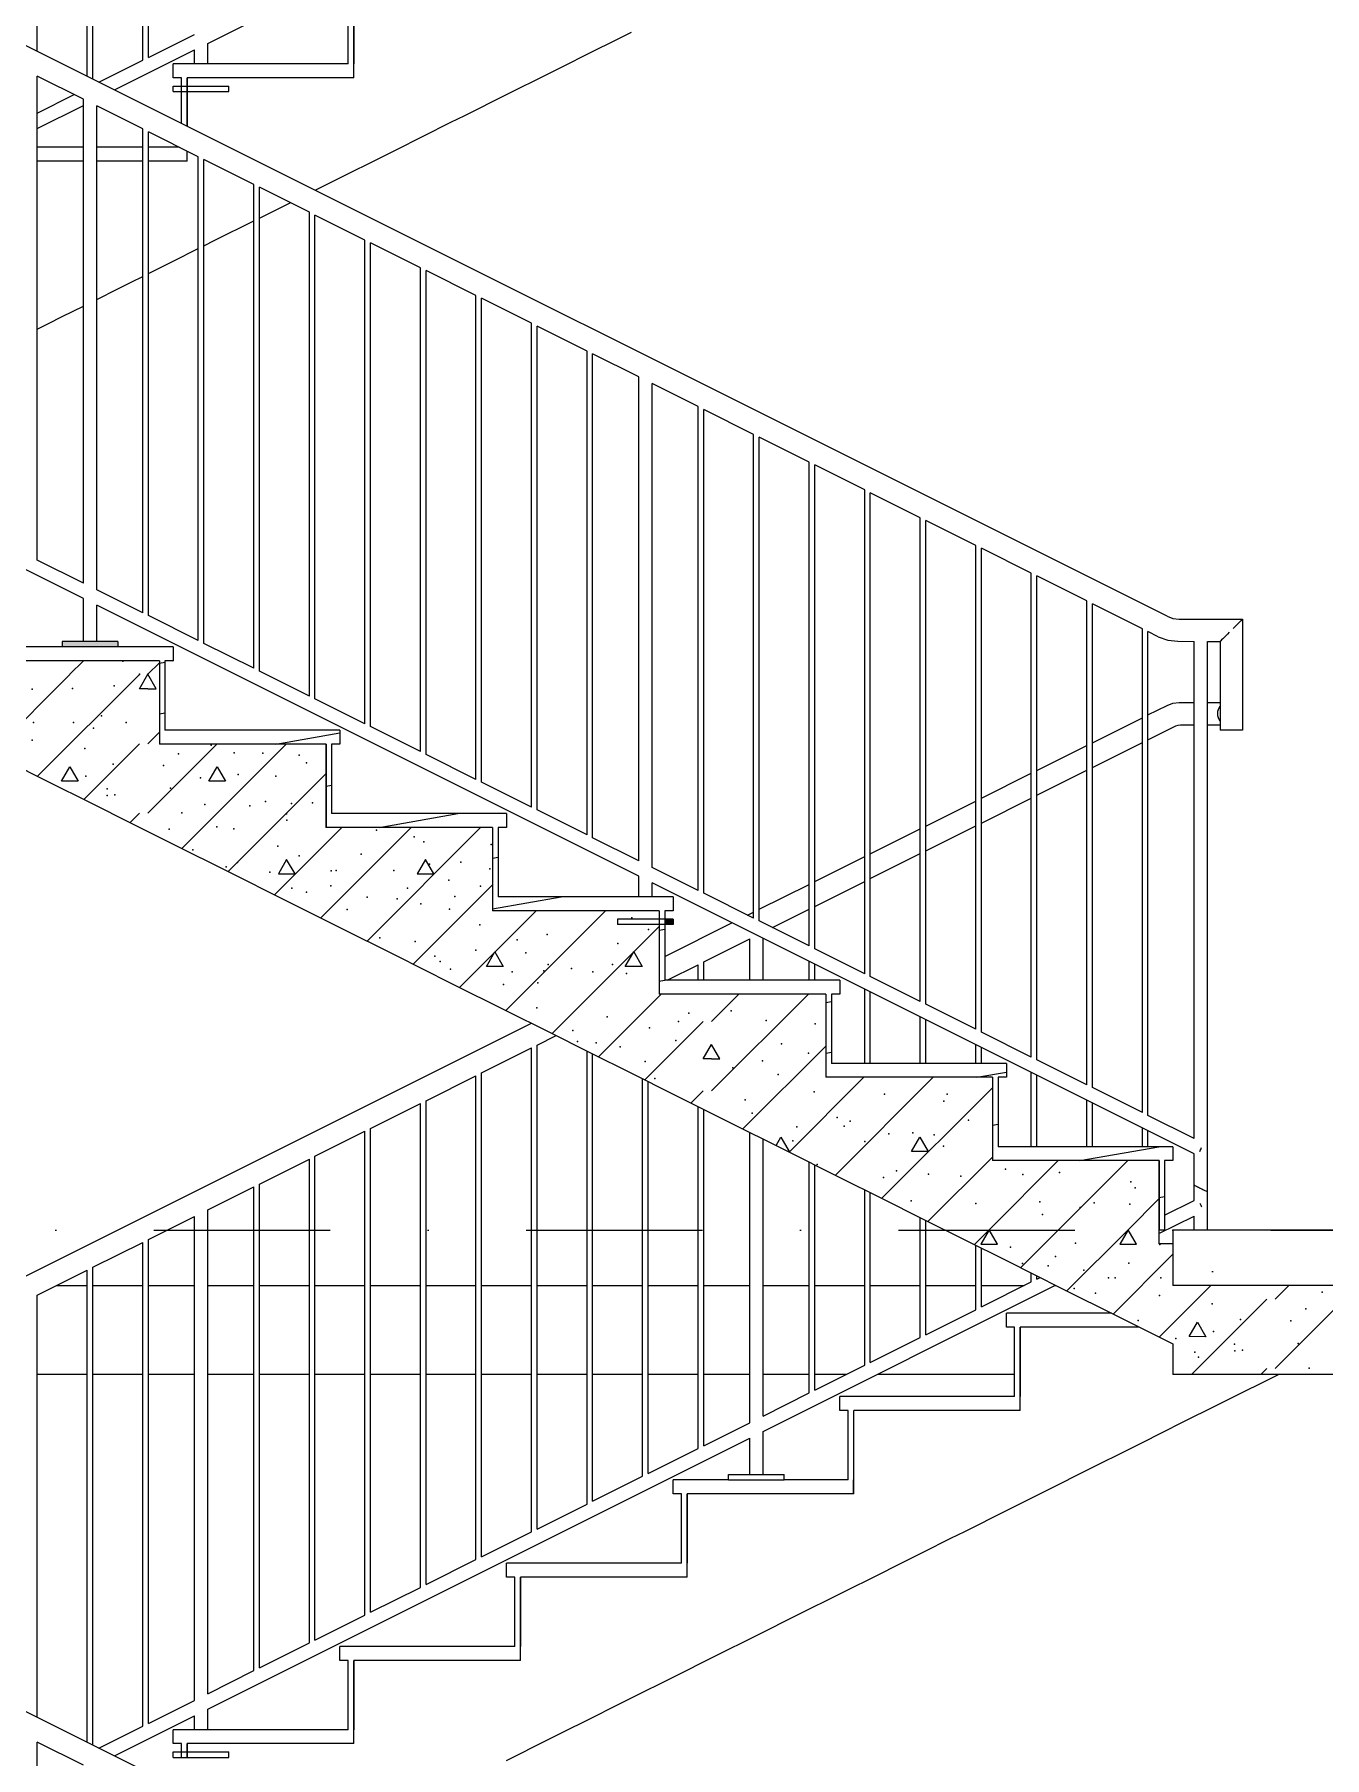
# Model space of a CAD drawing. Header units: millimetres. Extents: x 18162 to 7085488, y 72188 to 247925.
# Drawn here: x 3667379 to 3669702, y 133168 to 136271 of the extents above; entities that cross this region are included whole.
import ezdxf

# ---------------------------------------------------------------- set-up
doc = ezdxf.new("R2010")
doc.units = ezdxf.units.MM
doc.header["$MEASUREMENT"] = 0
doc.linetypes.add('Dot & Dashed', pattern=[670.277762, 317.5, -176.388889, 0, -176.388874])
for name, color, linetype in [('Interior - Stair & Railing', 7, 'Continuous'), ('Structural - Bearing', 7, 'Continuous'), ('Structural - Stair & Railing', 7, 'Continuous')]:
    doc.layers.add(name, color=color, linetype=linetype)
pattern_1 = [(10, (3761974.73, 95118.01), (-15.628336, 88.632695), [])]

# ---------------------------------------------------------------- blocks, each defined once
blk = doc.blocks.new('*X925', base_point=(3761974.7, 95118))
at = {"layer": 'Structural - Stair & Railing', "color": 7, "linetype": 'Continuous', "lineweight": 9}
for p, q in [((3666374.3, 135440.1), (3666377.2, 135443)), ((3666457.7, 135398.4), (3666502.2, 135443)), ((3666552.9, 135426), (3666562.8, 135443)), ((3666568, 135426), (3666552.9, 135426)), ((3666568, 135368.7), (3666642.4, 135443)), ((3666568, 135426), (3666583.1, 135426)), ((3666583.1, 135426), (3666573.3, 135443)), ((3666634.4, 135310.1), (3666767.4, 135443)), ((3666717.8, 135268.4), (3666892.4, 135443)), ((3666801.1, 135226.7), (3667004, 135429.6)), ((3666812.9, 135443), (3666803.1, 135426)), ((3666803.1, 135426), (3666833.1, 135426)), ((3666833.1, 135426), (3666823.3, 135443)), ((3666541, 135356.8), (3666552.9, 135368.7)), ((3666884.4, 135185.1), (3667004, 135304.6)), ((3666967.8, 135143.4), (3667117.4, 135293)), ((3667068, 135118.7), (3667242.4, 135293)), ((3666691, 135281.8), (3666693, 135285.3)), ((3666693, 135285.3), (3666696.7, 135278.9)), ((3666927.9, 135259.3), (3666943, 135285.3)), ((3666957.9, 135259.3), (3666927.9, 135259.3)), ((3666943, 135285.3), (3666957.9, 135259.3)), ((3667177.9, 135259.3), (3667193, 135285.3)), ((3667207.9, 135259.3), (3667177.9, 135259.3)), ((3667193, 135285.3), (3667207.9, 135259.3)), ((3667193, 135118.7), (3667304, 135229.6)), ((3667318, 135118.7), (3667342.4, 135143)), ((3667443, 135118.7), (3667467.4, 135143)), ((3667583.1, 135118.7), (3667604, 135139.5)), ((3667051.1, 135101.7), (3667068, 135118.6)), ((3667068, 135118.7), (3667056.7, 135098.9)), ((3667083.1, 135092.7), (3667068, 135118.7)), ((3667134.4, 135060.1), (3667193, 135118.6)), ((3667217.8, 135018.4), (3667318, 135118.6)), ((3667301.1, 134976.7), (3667443, 135118.6)), ((3667318, 135118.7), (3667303.1, 135092.6)), ((3667333.1, 135092.7), (3667318, 135118.7)), ((3667384.4, 134935.1), (3667568, 135118.6)), ((3667568, 135092.7), (3667583.1, 135118.7)), ((3667598.3, 135092.7), (3667583.1, 135118.7)), ((3667069.3, 135092.6), (3667083.1, 135092.7)), ((3667303.1, 135092.6), (3667333.1, 135092.7)), ((3667583.1, 135092.6), (3667568, 135092.7)), ((3667583.1, 135092.6), (3667598.3, 135092.7)), ((3667583.1, 134993.6), (3667604, 135014.5)), ((3667467.8, 134893.4), (3667568, 134993.6)), ((3667583.1, 134868.6), (3667707.5, 134993)), ((3667644.5, 134805), (3667832.5, 134993)), ((3667427.9, 134926), (3667443, 134952)), ((3667443, 134952), (3667457.9, 134926)), ((3667693, 134926), (3667708.1, 134952)), ((3667708.1, 134952), (3667723.1, 134926)), ((3667457.9, 134926), (3667427.9, 134926)), ((3667723.1, 134926), (3667693, 134926)), ((3667727.9, 134763.4), (3667904, 134939.5)), ((3667551.1, 134851.7), (3667568, 134868.6)), ((3667811.2, 134721.7), (3667932.5, 134843)), ((3667894.5, 134680), (3668057.5, 134843)), ((3667977.9, 134638.4), (3668182.5, 134843)), ((3667833.1, 134785.3), (3667818.2, 134759.3)), ((3667848.3, 134759.3), (3667833.1, 134785.3)), ((3668083.1, 134785.3), (3668068.2, 134759.3)), ((3668098.3, 134759.3), (3668083.1, 134785.3)), ((3667818.2, 134759.3), (3667848.3, 134759.3)), ((3668061.2, 134596.7), (3668204, 134739.5)), ((3668068.2, 134759.3), (3668098.3, 134759.3)), ((3668144.5, 134555), (3668282.5, 134693)), ((3668227.9, 134513.4), (3668407.5, 134693)), ((3668311.2, 134471.7), (3668504, 134664.5)), ((3668193, 134592.7), (3668208.1, 134618.7)), ((3668208.1, 134618.7), (3668223.1, 134592.6)), ((3668443, 134592.7), (3668458.1, 134618.7)), ((3668458.1, 134618.7), (3668473.1, 134592.6)), ((3668223.1, 134592.6), (3668193, 134592.7)), ((3668473.1, 134592.6), (3668443, 134592.7)), ((3668394.5, 134430), (3668507.5, 134543)), ((3668598.3, 134368.6), (3668772.6, 134543)), ((3668598.3, 134493.6), (3668647.6, 134543)), ((3668477.9, 134388.4), (3668583.1, 134493.6)), ((3668583.1, 134426), (3668598.3, 134452)), ((3668613.4, 134426), (3668598.3, 134452)), ((3668598.3, 134426), (3668583.1, 134426)), ((3668598.3, 134426), (3668613.4, 134426)), ((3668654.6, 134300), (3668804, 134449.3)), ((3668737.9, 134258.3), (3668872.6, 134393)), ((3668821.3, 134216.6), (3668997.6, 134393)), ((3668561.2, 134346.7), (3668583.1, 134368.6)), ((3668904.6, 134175), (3669104, 134374.3)), ((3668714.4, 134270.1), (3668723.3, 134285.3)), ((3668723.3, 134285.3), (3668738.2, 134259.3)), ((3668958.1, 134259.3), (3668973.3, 134285.3)), ((3668973.3, 134285.3), (3668988.2, 134259.3)), ((3668738.2, 134259.3), (3668736, 134259.3)), ((3668988.2, 134259.3), (3668958.1, 134259.3)), ((3668987.9, 134133.3), (3669104, 134249.3)), ((3669098.3, 134118.6), (3669222.6, 134243)), ((3669223.3, 134118.6), (3669347.6, 134243)), ((3669348.3, 134118.6), (3669404, 134174.3)), ((3669071.3, 134091.6), (3669098.3, 134118.6)), ((3669098.3, 134118.6), (3669083.4, 134092.6)), ((3669113.4, 134092.6), (3669098.3, 134118.6)), ((3669154.6, 134050), (3669223.3, 134118.6)), ((3669237.9, 134008.3), (3669348.3, 134118.6)), ((3669348.3, 134118.6), (3669333.4, 134092.6)), ((3669363.4, 134092.6), (3669348.3, 134118.6)), ((3669083.4, 134092.6), (3669113.4, 134092.6)), ((3669333.4, 134092.6), (3669363.4, 134092.6)), ((3669321.3, 133966.6), (3669429.1, 134074.4)), ((3669404.6, 133925), (3669429.1, 133949.4))]:
    blk.add_line(p, q, dxfattribs=at)
for p in [(3666448.8, 135421.2), (3666448.8, 135421.2), (3666660, 135422.4), (3666742.4, 135436.3), (3666813.2, 135433.8), (3666992.3, 135424.7), (3666606.5, 135410.3), (3666688.2, 135398), (3666901.1, 135410), (3666926.4, 135406.6), (3666628.8, 135352.2), (3666752.6, 135366.9), (3666879.2, 135362.6), (3666992.3, 135362.9), (3666641.5, 135328.2), (3666986.1, 135349.8), (3666721.5, 135303.6), (3666794.5, 135320.4), (3666806.8, 135305), (3666817.7, 135314.3), (3666887.2, 135291.1), (3666930.7, 135292.8), (3666714.1, 135278.7), (3666843.9, 135277.2), (3666969.1, 135289.5), (3666985.8, 135268.9), (3667115.9, 135280.3), (3667151.4, 135277.2), (3667276.6, 135278.7), (3667097.4, 135227.7), (3666877.9, 135212.3), (3666901.3, 135224.4), (3666958.8, 135218.7), (3667016.6, 135214.8), (3667128.8, 135218), (3667128.8, 135218), (3667194.7, 135221.5), (3666927.4, 135170.6), (3667044, 135165.9), (3667159.2, 135169), (3667257.1, 135166.7), (3667163.8, 135145.8), (3667231.7, 135158.7), (3667537.9, 135142.2), (3667568, 135118.7), (3667568, 135118.7), (3667568, 135118.6), (3667583.1, 135118.7), (3667583.1, 135118.6), (3667583.1, 135118.6), (3667106.1, 135086.9), (3667223.3, 135094.6), (3667375.2, 135092.1), (3667447.4, 135093.3), (3667522.3, 135097.7), (3667174.3, 135053.5), (3667187.1, 135070.2), (3667238.2, 135045.4), (3667319.2, 135058), (3667499.6, 135044.1), (3667282.6, 135031.9), (3667294.6, 135032), (3667377.3, 135031.9), (3667449.4, 135031.9), (3667485.2, 135022), (3667544.4, 135031.8), (3667259.3, 135004.5), (3667374.7, 135000.3), (3667469.8, 134984.9), (3667697, 134991.3), (3667520.7, 134956.9), (3667611.2, 134954.3), (3667638.2, 134975.8), (3667738.5, 134977.2), (3667790.3, 134976.8), (3667855.9, 134973), (3667868.9, 134959.5), (3667471.7, 134935), (3667678.1, 134932.4), (3667745.8, 134938.2), (3667813.4, 134935), (3667510, 134912.3), (3667510.1, 134900.5), (3667523.9, 134901.5), (3667624.2, 134913.8), (3667795.3, 134889.9), (3667879.9, 134887), (3667644.3, 134869), (3667685.7, 134884.5), (3667766.6, 134881.9), (3667832.8, 134867.5), (3667833.5, 134856.1), (3667842.1, 134886), (3667621.6, 134839.6), (3667707.6, 134844.3), (3667738.2, 134840.6), (3667995.2, 134838), (3668062.8, 134826.2), (3667664, 134802.4), (3667817.1, 134809), (3667967.3, 134795.1), (3668080, 134817.1), (3668201.3, 134812.2), (3667724.1, 134772.3), (3667744.4, 134779.9), (3667803.1, 134762.4), (3667855.9, 134792.1), (3667913.4, 134764.7), (3667922.4, 134765.5), (3668025.9, 134765.5), (3668090.2, 134776.6), (3668146.9, 134780.5), (3668199, 134768.6), (3667842.7, 134733.9), (3667912.5, 134738), (3668051, 134733.9), (3668125, 134748.3), (3668182.4, 134737.1), (3667868.9, 134726.4), (3667978, 134717.6), (3668032.1, 134714.5), (3668074.8, 134705.1), (3668136.2, 134718.3), (3667942, 134695.4), (3668126.4, 134695.9), (3668454.5, 134680.2), (3668001.1, 134644.1), (3668180.9, 134667.4), (3668248.3, 134640.5), (3668302.1, 134650.2), (3668484.9, 134658.9), (3668064.5, 134637.5), (3668099.8, 134610.9), (3668173.9, 134622.1), (3668263.9, 134617.1), (3668429.3, 134634.1), (3668109.5, 134601.5), (3668128.3, 134587.9), (3668239.2, 134583.1), (3668296.4, 134584.7), (3668304.1, 134596.1), (3668346.2, 134588.8), (3668384.5, 134583.1), (3668420, 134596.1), (3668445.1, 134580.1), (3668223.8, 134560), (3668285.6, 134563), (3668283.9, 134518.2), (3668410.5, 134502.1), (3668539, 134493.5), (3668557.6, 134508.4), (3668633.5, 134512.8), (3668696.5, 134495.1), (3668784.7, 134489.4), (3668348.5, 134477.1), (3668356.8, 134457.2), (3668390.6, 134454.9), (3668486.3, 134482.3), (3668534.1, 134459.5), (3668724.3, 134453.3), (3668433.6, 134447.9), (3668479, 134421.2), (3668479, 134421.2), (3668690.3, 134422.4), (3668772.7, 134436.3), (3668496.4, 134391), (3668636.7, 134410.2), (3668718.4, 134398), (3668782.8, 134366.9), (3668909.5, 134362.6), (3669022.5, 134362.9), (3668659.1, 134352.2), (3668671.7, 134328.2), (3669016.4, 134349.8), (3668751.7, 134303.6), (3668824.7, 134320.4), (3668837.1, 134305), (3668847.9, 134314.3), (3669061.2, 134315.8), (3668744.4, 134278.7), (3668874.2, 134277.2), (3668917.5, 134291.1), (3668961, 134292.8), (3668999.4, 134289.5), (3669016.1, 134268.9), (3668788.2, 134236), (3668908.2, 134212.3), (3668931.5, 134224.4), (3668989, 134218.7), (3669046.9, 134214.8), (3669127.6, 134227.7), (3669159, 134218), (3669159, 134218), (3669225, 134221.5), (3669353.2, 134204.5), (3669361, 134193.7), (3668957.6, 134170.5), (3669074.2, 134165.9), (3669189.4, 134169), (3669194.1, 134145.8), (3669261.9, 134158.7), (3669287.4, 134166.7), (3669351.7, 134164.4), (3669136.3, 134086.9), (3669253.5, 134094.6), (3669405.5, 134092), (3669158.5, 134057.5), (3669204.5, 134053.5), (3669217.4, 134070.2), (3669349.5, 134058), (3669268.5, 134045.4), (3669312.8, 134031.9), (3669324.9, 134032), (3669407.6, 134031.9), (3669251.2, 134012.7), (3669289.5, 134004.5), (3669405, 134000.3), (3669366.6, 133954.9)]:
    blk.add_point(p, dxfattribs=at)
blk = doc.blocks.new('*X937', base_point=(3761974.7, 95118))
at = {"layer": 'Structural - Bearing', "color": 7, "linetype": 'Continuous', "lineweight": 9}
for p, q in [((3669429.1, 133949.4), (3669497.6, 134018)), ((3669613.4, 133993.6), (3669637.8, 134018)), ((3669613.4, 133868.6), (3669762.8, 134018)), ((3669462.6, 133858), (3669598.3, 133993.6)), ((3669458.1, 133926), (3669473.3, 133952)), ((3669488.2, 133925.9), (3669458.1, 133926)), ((3669473.3, 133952), (3669488.2, 133925.9)), ((3669587.6, 133858), (3669598.3, 133868.6))]:
    blk.add_line(p, q, dxfattribs=at)
for p in [(3669698.1, 134005.8), (3669500, 133984.9), (3669550.9, 133956.9), (3669668.5, 133975.8), (3669502, 133935), (3669641.4, 133954.3), (3669434.6, 133922.9), (3669468.5, 133898.3), (3669540.2, 133912.3), (3669540.4, 133900.5), (3669554.1, 133901.5), (3669654.4, 133913.8), (3669475.3, 133889.1), (3669674.5, 133869)]:
    blk.add_point(p, dxfattribs=at)

msp = doc.modelspace()

# ---------------------------------------------------------------- hatches: boundary and pattern name
at = {"layer": 'Interior - Stair & Railing', "linetype": 'Continuous', "lineweight": 9}
for points in [[(3667429.1, 135168), (3667529.1, 135168), (3667529.1, 135178), (3667429.1, 135178)], [(3668504.1, 134678), (3668504, 134678), (3668504, 134668), (3668504.1, 134668)], [(3668529.1, 134678), (3668514.1, 134678), (3668514.1, 134668), (3668529.1, 134668)]]:
    msp.add_hatch(color=7, dxfattribs=at).paths.add_polyline_path(points)
at = {"layer": 'Structural - Bearing', "linetype": 'Continuous', "lineweight": 9}
h = msp.add_hatch(dxfattribs=at)
h.set_pattern_fill('Lightweight_Concrete_0003', style=0, pattern_type=2)
h.set_pattern_definition([(0, (3761974.7, 95118), (0, 779.423), [48.75, -401.25]), (0, (3762199.7, 95507.7), (0, 779.423), [48.75, -401.25]), (60, (3761974.7, 95118), (-675, 389.7114), [48.75, -401.25]), (60, (3762424.7, 95118), (-675, 389.7114), [48.75, -401.25]), (120, (3762023.5, 95118), (675, 389.7114), [48.75, -401.25]), (120, (3762473.5, 95118), (675, 389.7114), [48.75, -401.25]), (0, (3761974.73, 95193), (0, 150), [0, -150, 0, -225]), (45, (3762049.73, 95193), (-106.06602, 106.06602), [0, -112.5, 0, -187.5])])
h.paths.add_polyline_path([(3669429.1, 134118), (3669429.1, 134018), (3676379.1, 134018), (3676379.1, 134118)])
at = {"layer": 'Structural - Stair & Railing', "linetype": 'Continuous', "lineweight": 9}
h = msp.add_hatch(dxfattribs=at)
h.set_pattern_fill('Wood_0003', style=0, pattern_type=2)
h.set_pattern_definition(pattern_1)
h.paths.add_polyline_path([(3667304.1, 135143), (3667629.1, 135143), (3667629.1, 135168), (3667304.1, 135168)])
h = msp.add_hatch(dxfattribs=at)
h.set_pattern_fill('Wood_0003', style=0, pattern_type=2)
h.set_pattern_definition(pattern_1)
h.paths.add_polyline_path([(3667614.1, 135143), (3667604.1, 135143), (3667604.1, 135018), (3667614.1, 135018)])
h = msp.add_hatch(dxfattribs=at)
h.set_pattern_fill('Wood_0003', style=0, pattern_type=2)
h.set_pattern_definition(pattern_1)
h.paths.add_polyline_path([(3667604.1, 134993), (3667929.1, 134993), (3667929.1, 135018), (3667604.1, 135018)])
h = msp.add_hatch(dxfattribs=at)
h.set_pattern_fill('Wood_0003', style=0, pattern_type=2)
h.set_pattern_definition(pattern_1)
h.paths.add_polyline_path([(3667914.1, 134993), (3667904.1, 134993), (3667904.1, 134868), (3667914.1, 134868)])
h = msp.add_hatch(dxfattribs=at)
h.set_pattern_fill('Wood_0003', style=0, pattern_type=2)
h.set_pattern_definition(pattern_1)
h.paths.add_polyline_path([(3667904.1, 134843), (3668229.1, 134843), (3668229.1, 134868), (3667904.1, 134868)])
h = msp.add_hatch(dxfattribs=at)
h.set_pattern_fill('Wood_0003', style=0, pattern_type=2)
h.set_pattern_definition(pattern_1)
h.paths.add_polyline_path([(3668214.1, 134843), (3668204.1, 134843), (3668204.1, 134718), (3668214.1, 134718)])
h = msp.add_hatch(dxfattribs=at)
h.set_pattern_fill('Wood_0003', style=0, pattern_type=2)
h.set_pattern_definition(pattern_1)
h.paths.add_polyline_path([(3668204.1, 134693), (3668529.1, 134693), (3668529.1, 134718), (3668204.1, 134718)])
h = msp.add_hatch(dxfattribs=at)
h.set_pattern_fill('Wood_0003', style=0, pattern_type=2)
h.set_pattern_definition(pattern_1)
h.paths.add_polyline_path([(3668514.1, 134693), (3668504.1, 134693), (3668504.1, 134568), (3668514.1, 134568)])
h = msp.add_hatch(dxfattribs=at)
h.set_pattern_fill('Wood_0003', style=0, pattern_type=2)
h.set_pattern_definition(pattern_1)
h.paths.add_polyline_path([(3668504.1, 134568), (3668504.1, 134543), (3668829.1, 134543), (3668829.1, 134568)])
h = msp.add_hatch(dxfattribs=at)
h.set_pattern_fill('Wood_0003', style=0, pattern_type=2)
h.set_pattern_definition(pattern_1)
h.paths.add_polyline_path([(3668814.1, 134543), (3668804.1, 134543), (3668804.1, 134418), (3668814.1, 134418)])
h = msp.add_hatch(dxfattribs=at)
h.set_pattern_fill('Wood_0003', style=0, pattern_type=2)
h.set_pattern_definition(pattern_1)
h.paths.add_polyline_path([(3668804.1, 134393), (3669129.1, 134393), (3669129.1, 134418), (3668804.1, 134418)])
h = msp.add_hatch(dxfattribs=at)
h.set_pattern_fill('Wood_0003', style=0, pattern_type=2)
h.set_pattern_definition(pattern_1)
h.paths.add_polyline_path([(3669114.1, 134393), (3669104.1, 134393), (3669104.1, 134268), (3669114.1, 134268)])
h = msp.add_hatch(dxfattribs=at)
h.set_pattern_fill('Wood_0003', style=0, pattern_type=2)
h.set_pattern_definition(pattern_1)
h.paths.add_polyline_path([(3669104.1, 134243), (3669429.1, 134243), (3669429.1, 134268), (3669104.1, 134268)])
h = msp.add_hatch(dxfattribs=at)
h.set_pattern_fill('Wood_0003', style=0, pattern_type=2)
h.set_pattern_definition(pattern_1)
h.paths.add_polyline_path([(3669414.1, 134243), (3669404.1, 134243), (3669404.1, 134118), (3669414.1, 134118)])

# ---------------------------------------------------------------- linework, layer by layer
at = {"color": 8, "linetype": 'Dot & Dashed', "lineweight": 13}
msp.add_line((3658879.3, 134118), (3689916.5, 134118), dxfattribs=at)
at = {"layer": 'Interior - Stair & Railing', "color": 7, "linetype": 'Continuous', "lineweight": 9}
for p, q in [((3667574.1, 136224.5), (3667574.1, 137095.8)), ((3667584.1, 136229.5), (3667584.1, 137100.8)), ((3667474.1, 136195.5), (3667474.1, 137045.8)), ((3667484.1, 136190.5), (3667484.1, 137050.8)), ((3667384.1, 136240.5), (3667384.1, 137000.8)), ((3667691.1, 136255), (3668667.1, 136743)), ((3669418.5, 135223.3), (3666739.6, 136562.7)), ((3667584.1, 136229.5), (3667667.1, 136271)), ((3667691.1, 136218), (3667691.1, 136255)), ((3667495.1, 136185), (3667574.1, 136224.5)), ((3667523, 136171), (3667667.1, 136243)), ((3667667.1, 136218), (3667667.1, 136243)), ((3667467.1, 136154.3), (3667384.1, 136195.8)), ((3667384.1, 135324.5), (3667384.1, 136195.8)), ((3667384.1, 136129.5), (3667450.4, 136162.6)), ((3667629.1, 136178), (3667644.1, 136178)), ((3667629.1, 136168), (3667629.1, 136178)), ((3667629.1, 136168), (3667644.1, 136168)), ((3667644.1, 136178), (3667654.1, 136178)), ((3667644.1, 136168), (3667654.1, 136168)), ((3667654.1, 136178), (3667654.2, 136178)), ((3667654.1, 136168), (3667654.2, 136168)), ((3667654.2, 136178), (3667729.1, 136178)), ((3667654.2, 136168), (3667729.1, 136168)), ((3667729.1, 136168), (3667729.1, 136178)), ((3667384.1, 136101.5), (3667467.1, 136143)), ((3667467.1, 135283), (3667467.1, 136154.3)), ((3667574.1, 136100.8), (3667491.1, 136142.3)), ((3667491.1, 135271), (3667491.1, 136142.3)), ((3667574.1, 135229.5), (3667574.1, 136100.8)), ((3667674.1, 136050.8), (3667584.1, 136095.8)), ((3667584.1, 135224.5), (3667584.1, 136095.8)), ((3667674.1, 135179.5), (3667674.1, 136050.8)), ((3667774.1, 136000.8), (3667684.1, 136045.8)), ((3667684.1, 135174.5), (3667684.1, 136045.8)), ((3667774.1, 135129.5), (3667774.1, 136000.8)), ((3667874.1, 135950.8), (3667784.1, 135995.8)), ((3667784.1, 135124.5), (3667784.1, 135995.8)), ((3667874.1, 135079.5), (3667874.1, 135950.8)), ((3667974.1, 135900.8), (3667884.1, 135945.8)), ((3667884.1, 135074.5), (3667884.1, 135945.8)), ((3667974.1, 135029.5), (3667974.1, 135900.8)), ((3668074.1, 135850.8), (3667984.1, 135895.8)), ((3667984.1, 135024.5), (3667984.1, 135895.8)), ((3668074.1, 134979.5), (3668074.1, 135850.8)), ((3668174.1, 135800.8), (3668084.1, 135845.8)), ((3668084.1, 134974.5), (3668084.1, 135845.8)), ((3668174.1, 134929.5), (3668174.1, 135800.8)), ((3668274.1, 135750.8), (3668184.1, 135795.8)), ((3668184.1, 134924.5), (3668184.1, 135795.8)), ((3668274.1, 134879.5), (3668274.1, 135750.8)), ((3668374.1, 135700.8), (3668284.1, 135745.8)), ((3668284.1, 134874.5), (3668284.1, 135745.8)), ((3668374.1, 134829.5), (3668374.1, 135700.8)), ((3668467.1, 135654.3), (3668384.1, 135695.8)), ((3668384.1, 134824.5), (3668384.1, 135695.8)), ((3667467.1, 135255), (3666691.1, 135643)), ((3668467.1, 134783), (3668467.1, 135654.3)), ((3668574.1, 135600.8), (3668491.1, 135642.3)), ((3668491.1, 134771), (3668491.1, 135642.3)), ((3668574.1, 134729.5), (3668574.1, 135600.8)), ((3668674.1, 135550.8), (3668584.1, 135595.8)), ((3668584.1, 134724.5), (3668584.1, 135595.8)), ((3668674.1, 134679.5), (3668674.1, 135550.8)), ((3668774.1, 135500.8), (3668684.1, 135545.8)), ((3668684.1, 134674.5), (3668684.1, 135545.8)), ((3668774.1, 134629.5), (3668774.1, 135500.8)), ((3668874.1, 135450.8), (3668784.1, 135495.8)), ((3668784.1, 134624.5), (3668784.1, 135495.8)), ((3668874.1, 134579.5), (3668874.1, 135450.8)), ((3668974.1, 135400.8), (3668884.1, 135445.8)), ((3668884.1, 134574.5), (3668884.1, 135445.8)), ((3668974.1, 134529.5), (3668974.1, 135400.8)), ((3669074.1, 135350.8), (3668984.1, 135395.8)), ((3668984.1, 134524.5), (3668984.1, 135395.8)), ((3667467.1, 135283), (3667384.1, 135324.5)), ((3669074.1, 134479.5), (3669074.1, 135350.8)), ((3669174.1, 135300.8), (3669084.1, 135345.8)), ((3669084.1, 134474.5), (3669084.1, 135345.8)), ((3669174.1, 134429.5), (3669174.1, 135300.8)), ((3669274.1, 135250.8), (3669184.1, 135295.8)), ((3669184.1, 134424.5), (3669184.1, 135295.8)), ((3667574.1, 135229.5), (3667491.1, 135271)), ((3667467.1, 135178), (3667467.1, 135255)), ((3668467.1, 134755), (3667491.1, 135243)), ((3667491.1, 135178), (3667491.1, 135243)), ((3669274.1, 134379.5), (3669274.1, 135250.8)), ((3669374.1, 135200.8), (3669284.1, 135245.8)), ((3669284.1, 134374.5), (3669284.1, 135245.8)), ((3667674.1, 135179.5), (3667584.1, 135224.5)), ((3669374.1, 134329.5), (3669374.1, 135200.8)), ((3669418.5, 135223.3), (3669429.1, 135219.4)), ((3669429.1, 135219.4), (3669440.3, 135218.1)), ((3669440.3, 135218.1), (3669554.1, 135218)), ((3669540.9, 135204.9), (3669537.5, 135201.5)), ((3669544.1, 135208), (3669540.9, 135204.9)), ((3669546.9, 135210.9), (3669544.1, 135208)), ((3669549.4, 135213.3), (3669546.9, 135210.9)), ((3669551.4, 135215.3), (3669549.4, 135213.3)), ((3669552.8, 135216.8), (3669551.4, 135215.3)), ((3669553.8, 135217.7), (3669552.8, 135216.8)), ((3669554.1, 135218), (3669553.8, 135217.7)), ((3669554.1, 135218), (3669554.1, 135018)), ((3667429.1, 135178), (3667429.1, 135168)), ((3667529.1, 135178), (3667429.1, 135178)), ((3667529.1, 135178), (3667529.1, 135168)), ((3667774.1, 135129.5), (3667684.1, 135174.5)), ((3669402.7, 135186.5), (3669384.1, 135195.8)), ((3669384.1, 134324.5), (3669384.1, 135195.8)), ((3669402.7, 135186.5), (3669419.8, 135180.3)), ((3669419.8, 135180.3), (3669437.9, 135178.2)), ((3669437.9, 135178.2), (3669467.1, 135178.1)), ((3669467.1, 134283), (3669467.1, 135178.1)), ((3669491.1, 135178.1), (3669514.1, 135178.1)), ((3669491.1, 134187), (3669491.1, 135178.1)), ((3669514.4, 135178.4), (3669514.1, 135178.1)), ((3669514.1, 135178.1), (3669514.1, 135061.2)), ((3669515.3, 135179.3), (3669514.4, 135178.4)), ((3669516.7, 135180.7), (3669515.3, 135179.3)), ((3669518.7, 135182.7), (3669516.7, 135180.7)), ((3669521.2, 135185.2), (3669518.7, 135182.7)), ((3669524.1, 135188), (3669521.2, 135185.2)), ((3669527.2, 135191.2), (3669524.1, 135188)), ((3669530.6, 135194.6), (3669527.2, 135191.2)), ((3667874.1, 135079.5), (3667784.1, 135124.5)), ((3667974.1, 135029.5), (3667884.1, 135074.5)), ((3669384.1, 135045.5), (3669418.5, 135062.7)), ((3669418.5, 135062.7), (3669429.1, 135066.6)), ((3669429.1, 135066.6), (3669440.3, 135067.9)), ((3669440.3, 135067.9), (3669467.1, 135067.9)), ((3669491.1, 135067.9), (3669514.1, 135068)), ((3669509.4, 135051.5), (3669509.1, 135048)), ((3669509.1, 135048), (3669509.4, 135044.5)), ((3669510.3, 135054.8), (3669509.4, 135051.5)), ((3669509.4, 135044.5), (3669510.3, 135041.2)), ((3669511.7, 135058), (3669510.3, 135054.8)), ((3669513.7, 135060.9), (3669511.7, 135058)), ((3669514.1, 135061.2), (3669513.7, 135060.9)), ((3669514.1, 135061.2), (3669514.1, 135034.8)), ((3668074.1, 134979.5), (3667984.1, 135024.5)), ((3669284.1, 134995.5), (3669374.1, 135040.5)), ((3669384.1, 135000.8), (3669434.3, 135025.9)), ((3669434.3, 135025.9), (3669438.3, 135027.4)), ((3669438.3, 135027.4), (3669442.6, 135027.9)), ((3669442.6, 135027.9), (3669467.1, 135027.9)), ((3669491.1, 135027.9), (3669514.1, 135028)), ((3669510.3, 135041.2), (3669511.7, 135038)), ((3669511.7, 135038), (3669513.7, 135035.2)), ((3669513.7, 135035.2), (3669514.1, 135034.8)), ((3669514.1, 135034.8), (3669514.1, 135018)), ((3669514.4, 135018), (3669514.1, 135018)), ((3669515.3, 135018), (3669514.4, 135018)), ((3669516.7, 135018), (3669515.3, 135018)), ((3669518.7, 135018), (3669516.7, 135018)), ((3669521.2, 135018), (3669518.7, 135018)), ((3669524.1, 135018), (3669521.2, 135018)), ((3669527.2, 135018), (3669524.1, 135018)), ((3669530.6, 135018), (3669527.2, 135018)), ((3669534.1, 135018), (3669530.6, 135018)), ((3669537.5, 135018), (3669534.1, 135018)), ((3669540.9, 135018), (3669537.5, 135018)), ((3669544.1, 135018), (3669540.9, 135018)), ((3669546.9, 135018), (3669544.1, 135018)), ((3669549.4, 135018), (3669546.9, 135018)), ((3669551.4, 135018), (3669549.4, 135018)), ((3669552.8, 135018), (3669551.4, 135018)), ((3669553.8, 135018), (3669552.8, 135018)), ((3669554.1, 135018), (3669553.8, 135018)), ((3669184.1, 134945.5), (3669274.1, 134990.5)), ((3669284.1, 134950.8), (3669374.1, 134995.8)), ((3668174.1, 134929.5), (3668084.1, 134974.5)), ((3668274.1, 134879.5), (3668184.1, 134924.5)), ((3669084.1, 134895.5), (3669174.1, 134940.5)), ((3669184.1, 134900.8), (3669274.1, 134945.8)), ((3668984.1, 134845.5), (3669074.1, 134890.5)), ((3669084.1, 134850.8), (3669174.1, 134895.8)), ((3668374.1, 134829.5), (3668284.1, 134874.5)), ((3668467.1, 134783), (3668384.1, 134824.5)), ((3668884.1, 134795.5), (3668974.1, 134840.5)), ((3668984.1, 134800.8), (3669074.1, 134845.8)), ((3668884.1, 134750.8), (3668974.1, 134795.8)), ((3668574.1, 134729.5), (3668491.1, 134771)), ((3668784.1, 134745.5), (3668874.1, 134790.5)), ((3668467.1, 134718), (3668467.1, 134755)), ((3669467.1, 134255), (3668491.1, 134743)), ((3668491.1, 134718), (3668491.1, 134743)), ((3668684.1, 134695.5), (3668774.1, 134740.5)), ((3668784.1, 134700.8), (3668874.1, 134745.8)), ((3668674.1, 134679.5), (3668584.1, 134724.5)), ((3668429.1, 134678), (3668429.1, 134668)), ((3668529.1, 134678), (3668429.1, 134678)), ((3668514.1, 134610.5), (3668635.1, 134671)), ((3668529.1, 134678), (3668529.1, 134668)), ((3668663, 134685), (3668674.1, 134690.5)), ((3668774.1, 134629.5), (3668684.1, 134674.5)), ((3668707.8, 134662.6), (3668774.1, 134695.8)), ((3668529.1, 134668), (3668429.1, 134668)), ((3668584.1, 134600.8), (3668667.1, 134642.3)), ((3668667.1, 134568), (3668667.1, 134642.3)), ((3668691.1, 134568), (3668691.1, 134643)), ((3668874.1, 134579.5), (3668784.1, 134624.5)), ((3668504, 134605.5), (3668504.1, 134605.5)), ((3668518.5, 134568), (3668574.1, 134595.8)), ((3668574.1, 134568), (3668574.1, 134595.8)), ((3668584.1, 134568), (3668584.1, 134600.8)), ((3668774.1, 134568), (3668774.1, 134601.5)), ((3668784.1, 134568), (3668784.1, 134596.5)), ((3668504, 134560.7), (3668504.1, 134560.8)), ((3668874.1, 134418), (3668874.1, 134551.5)), ((3668974.1, 134529.5), (3668884.1, 134574.5)), ((3668884.1, 134418), (3668884.1, 134546.5)), ((3669074.1, 134479.5), (3668984.1, 134524.5)), ((3666739.6, 133723.3), (3668273.8, 134490.4)), ((3668974.1, 134418), (3668974.1, 134501.5)), ((3668984.1, 134418), (3668984.1, 134496.5)), ((3668284.1, 134450.8), (3668318.5, 134468)), ((3669174.1, 134429.5), (3669084.1, 134474.5)), ((3668184.1, 134400.8), (3668274.1, 134445.8)), ((3668274.1, 133574.5), (3668274.1, 134445.8)), ((3668284.1, 133579.5), (3668284.1, 134450.8)), ((3668374.1, 133624.5), (3668374.1, 134440.3)), ((3668384.1, 133629.5), (3668384.1, 134435.3)), ((3669074.1, 134418), (3669074.1, 134451.5)), ((3669084.1, 134418), (3669084.1, 134446.5)), ((3669274.1, 134379.5), (3669184.1, 134424.5)), ((3668084.1, 134350.8), (3668174.1, 134395.8)), ((3668174.1, 133524.5), (3668174.1, 134395.8)), ((3668184.1, 133529.5), (3668184.1, 134400.8)), ((3668474.1, 133674.5), (3668474.1, 134390.3)), ((3669174.1, 134268), (3669174.1, 134401.5)), ((3669184.1, 134268), (3669184.1, 134396.5)), ((3668484.1, 133679.5), (3668484.1, 134385.3)), ((3669374.1, 134329.5), (3669284.1, 134374.5)), ((3667984.1, 134300.8), (3668074.1, 134345.8)), ((3668074.1, 133474.5), (3668074.1, 134345.8)), ((3668084.1, 133479.5), (3668084.1, 134350.8)), ((3668574.1, 133724.5), (3668574.1, 134340.3)), ((3668584.1, 133729.5), (3668584.1, 134335.3)), ((3669274.1, 134268), (3669274.1, 134351.5)), ((3669284.1, 134268), (3669284.1, 134346.5)), ((3667984.1, 133429.5), (3667984.1, 134300.8)), ((3669374.1, 134268), (3669374.1, 134301.5)), ((3669467.1, 134283), (3669384.1, 134324.5)), ((3667884.1, 134250.8), (3667974.1, 134295.8)), ((3667974.1, 133424.5), (3667974.1, 134295.8)), ((3668667.1, 133771), (3668667.1, 134293.8)), ((3668691.1, 133783), (3668691.1, 134281.8)), ((3669384.1, 134268), (3669384.1, 134296.5)), ((3669480, 134264.9), (3669480.8, 134266.5)), ((3667784.1, 134200.8), (3667874.1, 134245.8)), ((3667874.1, 133374.5), (3667874.1, 134245.8)), ((3667884.1, 133379.5), (3667884.1, 134250.8)), ((3668774.1, 133824.5), (3668774.1, 134240.3)), ((3668784.1, 133829.5), (3668784.1, 134235.3)), ((3669467.1, 134199), (3669467.1, 134255)), ((3669477.3, 134259.5), (3669478.1, 134261.1)), ((3669478.1, 134261.1), (3669479.1, 134263)), ((3669479.1, 134263), (3669480, 134264.9)), ((3667691.1, 134154.3), (3667774.1, 134195.8)), ((3667774.1, 133324.5), (3667774.1, 134195.8)), ((3667784.1, 133329.5), (3667784.1, 134200.8)), ((3668874.1, 133874.5), (3668874.1, 134190.3)), ((3668884.1, 133879.5), (3668884.1, 134185.3)), ((3669467.1, 134171), (3669467.1, 134199)), ((3669467.1, 134199), (3669467.2, 134198.9)), ((3669467.2, 134198.9), (3669467.8, 134198.6)), ((3669467.8, 134198.6), (3669468.7, 134198.2)), ((3669468.7, 134198.2), (3669469.9, 134197.6)), ((3669469.9, 134197.6), (3669471.3, 134196.9)), ((3669471.3, 134196.9), (3669473.1, 134196)), ((3669473.1, 134196), (3669475, 134195.1)), ((3669475, 134195.1), (3669477, 134194)), ((3669477, 134194), (3669479.1, 134193)), ((3669479.1, 134193), (3669481.1, 134192)), ((3669481.1, 134192), (3669483.2, 134191)), ((3669483.2, 134191), (3669485.1, 134190)), ((3669485.1, 134190), (3669486.8, 134189.1)), ((3669486.8, 134189.1), (3669488.2, 134188.4)), ((3669488.2, 134188.4), (3669489.4, 134187.8)), ((3669489.4, 134187.8), (3669490.3, 134187.4)), ((3669490.3, 134187.4), (3669490.9, 134187.1)), ((3669490.9, 134187.1), (3669491.1, 134187)), ((3669491.1, 134118), (3669491.1, 134187)), ((3667584.1, 134100.8), (3667667.1, 134142.3)), ((3667667.1, 133271), (3667667.1, 134142.3)), ((3667691.1, 133283), (3667691.1, 134154.3)), ((3669404, 134111.5), (3669467.1, 134143)), ((3669414.1, 134144.5), (3669467.1, 134171)), ((3669467.1, 134118), (3669467.1, 134143)), ((3669477.3, 134166.5), (3669478.1, 134164.9)), ((3669478.1, 134164.9), (3669479.1, 134163)), ((3669479.1, 134163), (3669480, 134161.1)), ((3669480, 134161.1), (3669480.8, 134159.5)), ((3668974.1, 133924.5), (3668974.1, 134140.3)), ((3668984.1, 133929.5), (3668984.1, 134135.3)), ((3669404, 134139.4), (3669404.1, 134139.5)), ((3667484.1, 134050.8), (3667574.1, 134095.8)), ((3667574.1, 133224.5), (3667574.1, 134095.8)), ((3667584.1, 133229.5), (3667584.1, 134100.8)), ((3669074.1, 133974.5), (3669074.1, 134090.3)), ((3669084.1, 133979.5), (3669084.1, 134085.3)), ((3667484.1, 133190.5), (3667484.1, 134050.8)), ((3667384.1, 134000.8), (3667474.1, 134045.8)), ((3667474.1, 133195.5), (3667474.1, 134045.8)), ((3668691.1, 133755), (3669217.8, 134018.4)), ((3669084.1, 133979.5), (3669174.1, 134024.5)), ((3669174.1, 134024.5), (3669174.1, 134040.3)), ((3669184.1, 134029.5), (3669184.1, 134035.3)), ((3669184.1, 134029.5), (3669189.8, 134032.4)), ((3667384.1, 133240.5), (3667384.1, 134000.8)), ((3668984.1, 133929.5), (3669074.1, 133974.5)), ((3668884.1, 133879.5), (3668974.1, 133924.5)), ((3668784.1, 133829.5), (3668874.1, 133874.5)), ((3668691.1, 133783), (3668774.1, 133824.5)), ((3668584.1, 133729.5), (3668667.1, 133771)), ((3667691.1, 133255), (3668667.1, 133743)), ((3668667.1, 133678), (3668667.1, 133743)), ((3668691.1, 133678), (3668691.1, 133755)), ((3668484.1, 133679.5), (3668574.1, 133724.5)), ((3668629.1, 133678), (3668729.1, 133678)), ((3668629.1, 133668), (3668629.1, 133678)), ((3668729.1, 133668), (3668729.1, 133678)), ((3668384.1, 133629.5), (3668474.1, 133674.5)), ((3668629.1, 133668), (3668729.1, 133668)), ((3668284.1, 133579.5), (3668374.1, 133624.5)), ((3669418.5, 132223.3), (3666739.6, 133562.7)), ((3668184.1, 133529.5), (3668274.1, 133574.5)), ((3668084.1, 133479.5), (3668174.1, 133524.5)), ((3667984.1, 133429.5), (3668074.1, 133474.5)), ((3667884.1, 133379.5), (3667974.1, 133424.5)), ((3667784.1, 133329.5), (3667874.1, 133374.5)), ((3667691.1, 133283), (3667774.1, 133324.5)), ((3667523, 133171), (3667667.1, 133243)), ((3667584.1, 133229.5), (3667667.1, 133271)), ((3667667.1, 133218), (3667667.1, 133243)), ((3667691.1, 133218), (3667691.1, 133255)), ((3667495.1, 133185), (3667574.1, 133224.5)), ((3667467.1, 133154.3), (3667384.1, 133195.8)), ((3667384.1, 132324.5), (3667384.1, 133195.8)), ((3667629.1, 133178), (3667644.1, 133178)), ((3667629.1, 133168), (3667629.1, 133178)), ((3667629.1, 133168), (3667644.1, 133168)), ((3667644.1, 133178), (3667654.1, 133178)), ((3667644.1, 133168), (3667654.1, 133168)), ((3667654.1, 133178), (3667654.2, 133178)), ((3667654.1, 133168), (3667654.2, 133168)), ((3667654.2, 133178), (3667729.1, 133178)), ((3667654.2, 133168), (3667729.1, 133168)), ((3667729.1, 133168), (3667729.1, 133178))]:
    msp.add_line(p, q, dxfattribs=at)
at = {"layer": 'Structural - Bearing', "color": 7, "linetype": 'Continuous', "lineweight": 25}
for p, q in [((3669429.1, 134118), (3669429.1, 134093)), ((3676379.1, 134018), (3669429.1, 134018)), ((3669429.1, 133912.8), (3669429.1, 133858)), ((3670729.1, 133858), (3669429.1, 133858))]:
    msp.add_line(p, q, dxfattribs=at)
at = {"layer": 'Structural - Bearing', "color": 7, "linetype": 'Continuous', "lineweight": 9}
for p, q in [((3667418.5, 134018), (3667474.1, 134018)), ((3667484.1, 134018), (3667574.1, 134018)), ((3667584, 134018), (3667667.1, 134018)), ((3667691.1, 134018), (3667774.1, 134018)), ((3667784, 134018), (3667874.1, 134018)), ((3667884.1, 134018), (3667974.1, 134018)), ((3667984.1, 134018), (3668074.1, 134018)), ((3668084.1, 134018), (3668174.1, 134018)), ((3668184.1, 134018), (3668274.1, 134018)), ((3668284.1, 134018), (3668374.1, 134018)), ((3668384.1, 134018), (3668474.1, 134018)), ((3668484.1, 134018), (3668574.1, 134018)), ((3668584.1, 134018), (3668667.1, 134018)), ((3668691.1, 134018), (3668774.1, 134018)), ((3668784.1, 134018), (3668874.1, 134018)), ((3668884.1, 134018), (3668974.1, 134018)), ((3668984.1, 134018), (3669074.1, 134018)), ((3669084.1, 134018), (3669161.1, 134018)), ((3669217, 134018), (3669218.5, 134018)), ((3667474.1, 133858), (3667384.1, 133858)), ((3667574.1, 133858), (3667484.1, 133858)), ((3667667.1, 133858), (3667584.1, 133858)), ((3667774.1, 133858), (3667691.1, 133858)), ((3667874.1, 133858), (3667784.1, 133858)), ((3667974.1, 133858), (3667884.1, 133858)), ((3668074.1, 133858), (3667984.1, 133858)), ((3668174.1, 133858), (3668084.1, 133858)), ((3668274.1, 133858), (3668184.1, 133858)), ((3668374.1, 133858), (3668284.1, 133858)), ((3668474.1, 133858), (3668384.1, 133858)), ((3668574.1, 133858), (3668484.1, 133858)), ((3668667.1, 133858), (3668584.1, 133858)), ((3668774.1, 133858), (3668691.1, 133858)), ((3668841.1, 133858), (3668784.1, 133858)), ((3669144.1, 133858), (3668897, 133858)), ((3669154.2, 133858), (3669154.1, 133858))]:
    msp.add_line(p, q, dxfattribs=at)
at = {"layer": 'Structural - Bearing', "color": 7, "linetype": 'Continuous', "lineweight": 25, "flags": 128}
msp.add_lwpolyline([(3676379.1, 134118), (3671869.1, 134118), (3671829.1, 134118), (3669429.1, 134118)], dxfattribs=at)
at = {"layer": 'Structural - Stair & Railing', "color": 7, "linetype": 'Continuous', "lineweight": 9}
for p, q in [((3667944.1, 136218), (3667944.1, 136343)), ((3667954.1, 136343), (3667954.1, 136218)), ((3667954.2, 136193), (3667954.2, 136343)), ((3668379.1, 136237.8), (3668429.1, 136262.8)), ((3668429.1, 136262.8), (3668454.1, 136275.3)), ((3668329.1, 136212.8), (3668379.1, 136237.8)), ((3667944.1, 136218), (3667629.1, 136218)), ((3667629.1, 136193), (3667629.1, 136218)), ((3667644.1, 136193), (3667629.1, 136193)), ((3667644.1, 136178), (3667644.1, 136193)), ((3667654.1, 136193), (3667654.1, 136178)), ((3667654.2, 136193), (3667654.1, 136193)), ((3667654.2, 136178), (3667654.2, 136193)), ((3667954.1, 136193), (3667654.2, 136193)), ((3667954.1, 136193), (3667954.1, 136218)), ((3667954.2, 136193), (3667954.1, 136193)), ((3668229.1, 136162.8), (3668304.1, 136200.3)), ((3668304.1, 136200.3), (3668329.1, 136212.8)), ((3667644.1, 136168), (3667644.1, 136178)), ((3667644.1, 136110.5), (3667644.1, 136168)), ((3667654.1, 136178), (3667654.1, 136168)), ((3667654.1, 136168), (3667654.1, 136105.5)), ((3667654.2, 136168), (3667654.2, 136178)), ((3667654.2, 136105.5), (3667654.2, 136168)), ((3668154.1, 136125.3), (3668229.1, 136162.8)), ((3668079.1, 136087.8), (3668129.1, 136112.8)), ((3668129.1, 136112.8), (3668154.1, 136125.3)), ((3667467.1, 136068), (3667384.1, 136068)), ((3667574.1, 136068), (3667491.1, 136068)), ((3667639.6, 136068), (3667584.1, 136068)), ((3668029.1, 136062.8), (3668079.1, 136087.8)), ((3667467.1, 136043), (3667384.1, 136043)), ((3667574.1, 136043), (3667491.1, 136043)), ((3667654.1, 136043), (3667584.1, 136043)), ((3667654.1, 136043), (3667654.1, 136060.8)), ((3667654.2, 136043), (3667654.1, 136043)), ((3667654.2, 136043), (3667654.2, 136060.7)), ((3667929.1, 136012.8), (3668004.1, 136050.3)), ((3668004.1, 136050.3), (3668029.1, 136062.8)), ((3667884.3, 135990.4), (3667929.1, 136012.8)), ((3667784.1, 135940.3), (3667839.6, 135968)), ((3667704.1, 135900.3), (3667774.1, 135935.3)), ((3667629.1, 135862.8), (3667674.1, 135885.3)), ((3667684.1, 135890.3), (3667704.1, 135900.3)), ((3667584.1, 135840.3), (3667629.1, 135862.8)), ((3667529.1, 135812.8), (3667554.1, 135825.3)), ((3667554.1, 135825.3), (3667574.1, 135835.3)), ((3667491.1, 135793.8), (3667529.1, 135812.8)), ((3667404.1, 135750.3), (3667429.1, 135762.8)), ((3667429.1, 135762.8), (3667467.1, 135781.8)), ((3667384.1, 135740.3), (3667404.1, 135750.3)), ((3669318.5, 133968), (3669129.1, 133968)), ((3669129.1, 133943), (3669129.1, 133968)), ((3669144.1, 133943), (3669129.1, 133943)), ((3669144.1, 133818), (3669144.1, 133943)), ((3669154.1, 133943), (3669154.1, 133818)), ((3669154.2, 133943), (3669154.1, 133943)), ((3669154.2, 133793), (3669154.2, 133943)), ((3669368.5, 133943), (3669154.2, 133943)), ((3669619.6, 133858), (3669429.1, 133762.8)), ((3669144.1, 133818), (3668829.1, 133818)), ((3668829.1, 133793), (3668829.1, 133818)), ((3669154.1, 133793), (3669154.1, 133818)), ((3668844.1, 133793), (3668829.1, 133793)), ((3668844.1, 133668), (3668844.1, 133793)), ((3668854.1, 133793), (3668854.1, 133668)), ((3668854.2, 133643), (3668854.2, 133793)), ((3669154.1, 133793), (3668854.2, 133793)), ((3669154.2, 133793), (3669154.1, 133793)), ((3669354.1, 133725.3), (3669429.1, 133762.8)), ((3669279.1, 133687.8), (3669354.1, 133725.3)), ((3669204.1, 133650.3), (3669279.1, 133687.8)), ((3668629.1, 133668), (3668529.1, 133668)), ((3668529.1, 133643), (3668529.1, 133668)), ((3668844.1, 133668), (3668729.1, 133668)), ((3668854.1, 133643), (3668854.1, 133668)), ((3669129.1, 133612.8), (3669204.1, 133650.3)), ((3668544.1, 133643), (3668529.1, 133643)), ((3668544.1, 133518), (3668544.1, 133643)), ((3668554.1, 133643), (3668554.1, 133518)), ((3668554.2, 133643), (3668554.1, 133643)), ((3668554.2, 133493), (3668554.2, 133643)), ((3668854.1, 133643), (3668554.2, 133643)), ((3668854.2, 133643), (3668854.1, 133643)), ((3669054.1, 133575.3), (3669129.1, 133612.8)), ((3668979.1, 133537.8), (3669029.1, 133562.8)), ((3669029.1, 133562.8), (3669054.1, 133575.3)), ((3668929.1, 133512.8), (3668979.1, 133537.8)), ((3668544.1, 133518), (3668229.1, 133518)), ((3668229.1, 133493), (3668229.1, 133518)), ((3668244.1, 133493), (3668229.1, 133493)), ((3668244.1, 133368), (3668244.1, 133493)), ((3668254.1, 133493), (3668254.1, 133368)), ((3668254.2, 133493), (3668254.1, 133493)), ((3668254.2, 133343), (3668254.2, 133493)), ((3668554.1, 133493), (3668254.2, 133493)), ((3668554.1, 133493), (3668554.1, 133518)), ((3668554.2, 133493), (3668554.1, 133493)), ((3668829.1, 133462.8), (3668904.1, 133500.3)), ((3668904.1, 133500.3), (3668929.1, 133512.8)), ((3668754.1, 133425.3), (3668829.1, 133462.8)), ((3668679.1, 133387.8), (3668754.1, 133425.3)), ((3668244.1, 133368), (3667929.1, 133368)), ((3667929.1, 133343), (3667929.1, 133368)), ((3668254.1, 133343), (3668254.1, 133368)), ((3668604.1, 133350.3), (3668679.1, 133387.8)), ((3667944.1, 133343), (3667929.1, 133343)), ((3667944.1, 133218), (3667944.1, 133343)), ((3667954.1, 133343), (3667954.1, 133218)), ((3667954.2, 133343), (3667954.1, 133343)), ((3667954.2, 133193), (3667954.2, 133343)), ((3668254.1, 133343), (3667954.2, 133343)), ((3668254.2, 133343), (3668254.1, 133343)), ((3668529.1, 133312.8), (3668604.1, 133350.3)), ((3668454.1, 133275.3), (3668529.1, 133312.8)), ((3668429.1, 133262.8), (3668454.1, 133275.3)), ((3668379.1, 133237.8), (3668429.1, 133262.8)), ((3667944.1, 133218), (3667629.1, 133218)), ((3667629.1, 133193), (3667629.1, 133218)), ((3667954.1, 133193), (3667954.1, 133218)), ((3668304.1, 133200.3), (3668329.1, 133212.8)), ((3668329.1, 133212.8), (3668379.1, 133237.8)), ((3667644.1, 133193), (3667629.1, 133193)), ((3667644.1, 133178), (3667644.1, 133193)), ((3667654.1, 133193), (3667654.1, 133178)), ((3667654.2, 133193), (3667654.1, 133193)), ((3667654.2, 133178), (3667654.2, 133193)), ((3667954.1, 133193), (3667654.2, 133193)), ((3667954.2, 133193), (3667954.1, 133193)), ((3668229.1, 133162.8), (3668304.1, 133200.3)), ((3667644.1, 133168), (3667644.1, 133178)), ((3667654.1, 133178), (3667654.1, 133168)), ((3667654.2, 133168), (3667654.2, 133178))]:
    msp.add_line(p, q, dxfattribs=at)
at = {"layer": 'Structural - Stair & Railing', "color": 7, "linetype": 'Continuous', "lineweight": 25}
for p, q in [((3667429.1, 135168), (3667314.1, 135168)), ((3667529.1, 135168), (3667429.1, 135168)), ((3667629.1, 135168), (3667529.1, 135168)), ((3667629.1, 135168), (3667629.1, 135143)), ((3667604, 135143), (3667304.1, 135143)), ((3667604.1, 135143), (3667604, 135143)), ((3667604, 135143), (3667604, 134993)), ((3667604.1, 135143), (3667604.1, 135018)), ((3667614.1, 135143), (3667614.1, 135018)), ((3667629.1, 135143), (3667614.1, 135143)), ((3667604.1, 135018), (3667604.1, 134993)), ((3667929.1, 135018), (3667614.1, 135018)), ((3667929.1, 135018), (3667929.1, 134993)), ((3667604.1, 134993), (3667604, 134993)), ((3667904, 134993), (3667604.1, 134993)), ((3667904.1, 134993), (3667904, 134993)), ((3667904, 134993), (3667904, 134843)), ((3667904.1, 134993), (3667904.1, 134868)), ((3667914.1, 134993), (3667914.1, 134868)), ((3667929.1, 134993), (3667914.1, 134993)), ((3667904.1, 134868), (3667904.1, 134843)), ((3668229.1, 134868), (3667914.1, 134868)), ((3668229.1, 134868), (3668229.1, 134843)), ((3667904.1, 134843), (3667904, 134843)), ((3668204, 134843), (3667904.1, 134843)), ((3668204.1, 134843), (3668204, 134843)), ((3668204, 134843), (3668204, 134693)), ((3668204.1, 134843), (3668204.1, 134718)), ((3668214.1, 134843), (3668214.1, 134718)), ((3668229.1, 134843), (3668214.1, 134843)), ((3668204.1, 134718), (3668204.1, 134693)), ((3668529.1, 134718), (3668214.1, 134718)), ((3668529.1, 134718), (3668529.1, 134693)), ((3668204.1, 134693), (3668204, 134693)), ((3668504, 134693), (3668204.1, 134693)), ((3668504.1, 134693), (3668504, 134693)), ((3668504, 134693), (3668504, 134543)), ((3668504.1, 134693), (3668504.1, 134568)), ((3668514.1, 134693), (3668514.1, 134568)), ((3668529.1, 134693), (3668514.1, 134693)), ((3668504.1, 134568), (3668504.1, 134543)), ((3668829.1, 134568), (3668514.1, 134568)), ((3668829.1, 134568), (3668829.1, 134543)), ((3668504.1, 134543), (3668504, 134543)), ((3668804, 134543), (3668504.1, 134543)), ((3668804.1, 134543), (3668804, 134543)), ((3668804, 134543), (3668804, 134393)), ((3668804.1, 134543), (3668804.1, 134418)), ((3668814.1, 134543), (3668814.1, 134418)), ((3668829.1, 134543), (3668814.1, 134543)), ((3668804.1, 134393), (3668804, 134393)), ((3668804.1, 134418), (3668804.1, 134393)), ((3669104, 134393), (3668804.1, 134393)), ((3669129.1, 134418), (3668814.1, 134418)), ((3669104.1, 134393), (3669104, 134393)), ((3669104, 134393), (3669104, 134243)), ((3669104.1, 134393), (3669104.1, 134268)), ((3669114.1, 134393), (3669114.1, 134268)), ((3669129.1, 134393), (3669114.1, 134393)), ((3669129.1, 134418), (3669129.1, 134393)), ((3669104.1, 134268), (3669104.1, 134243)), ((3669429.1, 134268), (3669114.1, 134268)), ((3669429.1, 134268), (3669429.1, 134243)), ((3669104.1, 134243), (3669104, 134243)), ((3669404, 134243), (3669104.1, 134243)), ((3669404.1, 134243), (3669404, 134243)), ((3669404, 134243), (3669404, 134093)), ((3669404.1, 134243), (3669404.1, 134118)), ((3669414.1, 134243), (3669414.1, 134118)), ((3669429.1, 134243), (3669414.1, 134243)), ((3669414.1, 134118), (3669404.1, 134118)), ((3669429.1, 134093), (3669404, 134093)), ((3669429.1, 134093), (3669429.1, 134018))]:
    msp.add_line(p, q, dxfattribs=at)
at = {"layer": 'Structural - Stair & Railing', "color": 7, "linetype": 'Continuous', "lineweight": 25, "flags": 128}
msp.add_lwpolyline([(3667329.1, 134962.8), (3667404.1, 134925.3), (3667479.1, 134887.8), (3667554.1, 134850.3), (3667629.1, 134812.8), (3667729.1, 134762.8), (3667829.1, 134712.8), (3667929.1, 134662.8), (3668029.1, 134612.8), (3668129.1, 134562.8), (3668229.1, 134512.8), (3668304.1, 134475.3), (3668379.1, 134437.8), (3668454.1, 134400.3), (3668529.1, 134362.8), (3668629.1, 134312.8), (3668729.1, 134262.8), (3668829.1, 134212.8), (3668904.1, 134175.3), (3668979.1, 134137.8), (3669054.1, 134100.3), (3669129.1, 134062.8), (3669229.1, 134012.8), (3669329.1, 133962.8), (3669429.1, 133912.8)], dxfattribs=at)

# ---------------------------------------------------------------- block references
at = {"layer": 'Structural - Bearing', "lineweight": 0}
msp.add_blockref('*X937', (3761974.7, 95118), dxfattribs=at)
at = {"layer": 'Structural - Stair & Railing', "lineweight": 0}
msp.add_blockref('*X925', (3761974.7, 95118), dxfattribs=at)

doc.saveas('drawing.dxf')
